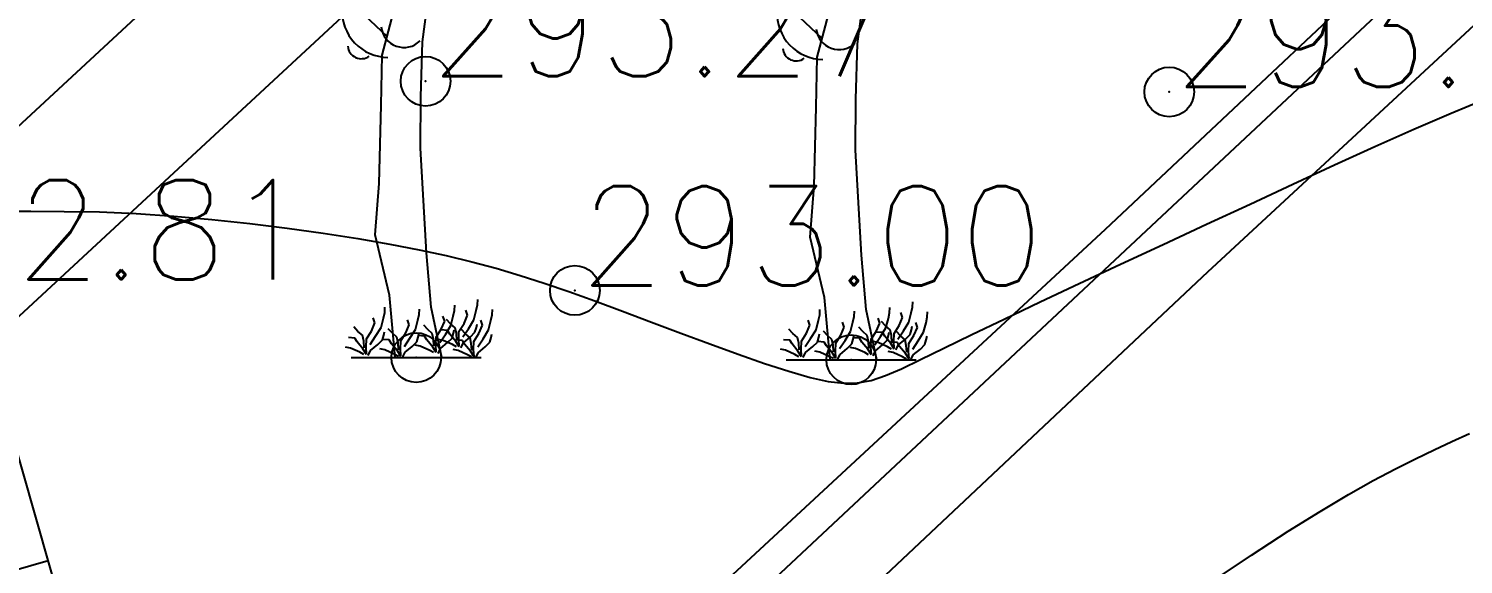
# Model space of a CAD drawing. Header units: millimetres. Extents: x 524954 to 526204, y 9523489 to 9524010.
# Drawn here: x 525963.91 to 525978.35, y 9523741.25 to 9523746.64 of the extents above; entities that cross this region are included whole.
import ezdxf

# ---------------------------------------------------------------- set-up
doc = ezdxf.new("R2010")
doc.units = ezdxf.units.MM
doc.header["$PDMODE"] = 32
doc.header["$PDSIZE"] = 0.5
doc.linetypes.add('ACAD_ISO12W100', pattern=[21, 12, -3, 0, -3, 0, -3])
for name, color, linetype in [('Arbre', 34, 'ACAD_ISO12W100'), ('CN_01_00', 3, 'Continuous'), ('CN_02_00', 4, 'Continuous'), ('Haut_Talus', 30, 'Continuous'), ('PLUME_1', 7, 'Continuous'), ('PLUME_3', 4, 'Continuous'), ('PLUME_5', 6, 'Continuous'), ('PLUME_6', 2, 'Continuous'), ('Talus', 2, 'Continuous'), ('TopoAlt', 3, 'Continuous'), ('TOPOJIS', 7, 'Continuous')]:
    doc.layers.add(name, color=color, linetype=linetype)
doc.styles.add('Simplex 1.0', font='Simplex.shx', dxfattribs={"width": 0.99, "height": 1})

# ---------------------------------------------------------------- blocks, each defined once
blk = doc.blocks.new('TCPOINT M')
at = {"color": 0}
blk.add_point((0, 0), dxfattribs=at)
at = {"layer": 'TopoAlt', "style": 'Simplex 1.0', "width": 0.99}
blk.add_attdef('ALT', (0.15, 0.15), '', height=1, dxfattribs=at)
blk = doc.blocks.new('v088')
at = {"linetype": 'Continuous'}
for p, q in [((-0.294, 3.234), (-0.685, 3.605)), ((-0.344, 3.046), (-0.217, 3.527)), ((0.064, 3.179), (0.118, 3.584)), ((0.045, 2.625), (0.064, 3.179)), ((-0.352, 2.542), (-0.344, 3.046)), ((0.043, 2.109), (0.045, 2.625)), ((-0.373, 1.752), (-0.352, 2.542)), ((0.102, 1.053), (0.043, 2.109)), ((-0.412, 1.235), (-0.373, 1.752)), ((-0.268, 0.628), (-0.412, 1.235)), ((0.151, 0.506), (0.102, 1.053)), ((-0.213, 0), (-0.268, 0.628)), ((0.256, 0), (0.151, 0.506)), ((-0.654, 0), (0.654, 0))]:
    blk.add_line(p, q, dxfattribs=at)
at = {"color": 3, "linetype": 'Continuous'}
for p, q in [((0.615, 0.531), (0.618, 0.584)), ((-0.329, 0.397), (-0.317, 0.454)), ((-0.317, 0.454), (-0.315, 0.507)), ((0.017, 0.377), (0.029, 0.435)), ((0.029, 0.435), (0.031, 0.488)), ((0.373, 0.416), (0.385, 0.474)), ((0.385, 0.474), (0.387, 0.526)), ((0.517, 0.426), (0.5, 0.476)), ((0.579, 0.38), (0.603, 0.474)), ((0.603, 0.474), (0.615, 0.531)), ((0.765, 0.43), (0.767, 0.483)), ((-0.587, 0.264), (-0.627, 0.308)), ((-0.452, 0.267), (-0.416, 0.349)), ((-0.416, 0.349), (-0.433, 0.399)), ((-0.409, 0.214), (-0.353, 0.303)), ((-0.353, 0.303), (-0.329, 0.397)), ((-0.106, 0.248), (-0.07, 0.329)), ((-0.07, 0.329), (-0.087, 0.38)), ((-0.007, 0.284), (0.017, 0.377)), ((0.115, 0.284), (0.075, 0.327)), ((0.25, 0.286), (0.286, 0.368)), ((0.286, 0.368), (0.269, 0.418)), ((0.293, 0.233), (0.349, 0.322)), ((0.346, 0.341), (0.305, 0.385)), ((0.392, 0.301), (0.346, 0.341)), ((0.349, 0.322), (0.373, 0.416)), ((0.404, 0.243), (0.392, 0.301)), ((0.43, 0.264), (0.481, 0.344)), ((0.469, 0.209), (0.524, 0.291)), ((0.481, 0.344), (0.517, 0.426)), ((0.524, 0.291), (0.579, 0.38)), ((0.591, 0.255), (0.606, 0.303)), ((0.606, 0.303), (0.613, 0.337)), ((0.63, 0.243), (0.666, 0.325)), ((0.666, 0.325), (0.649, 0.375)), ((0.728, 0.279), (0.752, 0.373)), ((0.752, 0.373), (0.765, 0.43)), ((-0.618, 0.197), (-0.683, 0.202)), ((-0.596, 0.159), (-0.618, 0.197)), ((-0.536, 0.087), (-0.596, 0.159)), ((-0.541, 0.224), (-0.587, 0.264)), ((-0.529, 0.166), (-0.541, 0.224)), ((-0.524, 0.099), (-0.529, 0.166)), ((-0.505, 0.106), (-0.502, 0.188)), ((-0.502, 0.188), (-0.452, 0.267)), ((-0.464, 0.132), (-0.409, 0.214)), ((-0.387, 0.132), (-0.341, 0.178)), ((-0.341, 0.178), (-0.327, 0.226)), ((-0.272, 0.178), (-0.337, 0.183)), ((-0.327, 0.226), (-0.32, 0.26)), ((-0.24, 0.245), (-0.281, 0.288)), ((-0.25, 0.139), (-0.272, 0.178)), ((-0.195, 0.204), (-0.24, 0.245)), ((-0.183, 0.147), (-0.195, 0.204)), ((-0.178, 0.079), (-0.183, 0.147)), ((-0.159, 0.087), (-0.156, 0.168)), ((-0.156, 0.168), (-0.106, 0.248)), ((-0.118, 0.113), (-0.063, 0.195)), ((-0.063, 0.195), (-0.007, 0.284)), ((-0.041, 0.113), (0.005, 0.159)), ((0.005, 0.159), (0.019, 0.207)), ((0.019, 0.207), (0.026, 0.24)), ((0.084, 0.216), (0.019, 0.221)), ((0.106, 0.178), (0.084, 0.216)), ((0.166, 0.106), (0.106, 0.178)), ((0.161, 0.243), (0.115, 0.284)), ((0.173, 0.185), (0.161, 0.243)), ((0.178, 0.118), (0.173, 0.185)), ((0.197, 0.125), (0.2, 0.207)), ((0.2, 0.207), (0.25, 0.286)), ((0.272, 0.173), (0.221, 0.183)), ((0.238, 0.151), (0.293, 0.233)), ((0.243, 0.091), (0.315, 0.151)), ((0.315, 0.274), (0.25, 0.279)), ((0.365, 0.13), (0.272, 0.173)), ((0.337, 0.236), (0.315, 0.274)), ((0.315, 0.151), (0.361, 0.197)), ((0.397, 0.163), (0.337, 0.236)), ((0.361, 0.197), (0.375, 0.245)), ((0.375, 0.245), (0.382, 0.279)), ((0.433, 0.108), (0.397, 0.163)), ((0.464, 0.173), (0.399, 0.178)), ((0.409, 0.175), (0.404, 0.243)), ((0.428, 0.183), (0.43, 0.264)), ((0.433, 0.113), (0.428, 0.183)), ((0.45, 0.099), (0.474, 0.149)), ((0.495, 0.24), (0.454, 0.284)), ((0.486, 0.135), (0.464, 0.173)), ((0.474, 0.149), (0.546, 0.209)), ((0.541, 0.2), (0.495, 0.24)), ((0.553, 0.142), (0.541, 0.2)), ((0.546, 0.209), (0.591, 0.255)), ((0.577, 0.082), (0.579, 0.163)), ((0.579, 0.163), (0.63, 0.243)), ((0.618, 0.108), (0.673, 0.19)), ((0.673, 0.19), (0.728, 0.279)), ((0.695, 0.108), (0.74, 0.154)), ((0.74, 0.154), (0.755, 0.202)), ((0.755, 0.202), (0.762, 0.236)), ((-0.661, 0.096), (-0.712, 0.106)), ((-0.567, 0.053), (-0.661, 0.096)), ((-0.527, 0.031), (-0.567, 0.053)), ((-0.5, 0.031), (-0.536, 0.087)), ((-0.5, 0.036), (-0.505, 0.106)), ((-0.483, 0.022), (-0.459, 0.072)), ((-0.459, 0.072), (-0.387, 0.132)), ((-0.315, 0.077), (-0.365, 0.087)), ((-0.221, 0.034), (-0.315, 0.077)), ((-0.19, 0.067), (-0.25, 0.139)), ((-0.18, 0.012), (-0.221, 0.034)), ((-0.154, 0.012), (-0.19, 0.067)), ((-0.154, 0.017), (-0.159, 0.087)), ((-0.137, 0.002), (-0.113, 0.053)), ((-0.113, 0.053), (-0.041, 0.113)), ((0.041, 0.115), (-0.01, 0.125)), ((0.135, 0.072), (0.041, 0.115)), ((0.175, 0.05), (0.135, 0.072)), ((0.202, 0.05), (0.166, 0.106)), ((0.202, 0.055), (0.197, 0.125)), ((0.219, 0.041), (0.243, 0.091)), ((0.406, 0.108), (0.365, 0.13)), ((0.421, 0.072), (0.37, 0.082)), ((0.514, 0.029), (0.421, 0.072)), ((0.546, 0.063), (0.486, 0.135)), ((0.555, 0.007), (0.514, 0.029)), ((0.582, 0.007), (0.546, 0.063)), ((0.558, 0.075), (0.553, 0.142)), ((0.582, 0.012), (0.577, 0.082)), ((0.599, -0.002), (0.623, 0.048)), ((0.623, 0.048), (0.695, 0.108))]:
    blk.add_line(p, q, dxfattribs=at)
for centre, major_axis, start_param, end_param in [((-0.28, 3.489), (0.33, 0.33), 2.307735, 3.914618), ((-0.123, 3.354), (0.164, 0.164), 2.463212, 4.701636), ((-0.553, 3.145), (0.0964, 0.0964), 2.435534, 4.557933)]:
    blk.add_ellipse(centre, major_axis=major_axis, ratio=1, start_param=start_param, end_param=end_param, dxfattribs=at)

msp = doc.modelspace()

# ---------------------------------------------------------------- linework, layer by layer
at = {"layer": 'CN_01_00', "elevation": 293, "flags": 128}
msp.add_lwpolyline([(525963.621, 9523744.805), (525963.937, 9523744.804), (525964.273, 9523744.803), (525964.627, 9523744.797), (525964.996, 9523744.781), (525965.375, 9523744.756), (525965.758, 9523744.722), (525966.14, 9523744.681), (525966.516, 9523744.634), (525966.879, 9523744.584), (525967.225, 9523744.529), (525967.547, 9523744.473), (525967.843, 9523744.416), (525968.116, 9523744.357), (525968.373, 9523744.296), (525968.618, 9523744.23), (525968.859, 9523744.158), (525969.101, 9523744.081), (525969.349, 9523743.995), (525969.611, 9523743.901), (525969.889, 9523743.798), (525970.18, 9523743.689), (525970.475, 9523743.578), (525970.768, 9523743.469), (525971.052, 9523743.366), (525971.319, 9523743.273), (525971.564, 9523743.193), (525971.779, 9523743.132), (525971.96, 9523743.091), (525972.115, 9523743.072), (525972.255, 9523743.076), (525972.391, 9523743.101), (525972.535, 9523743.149), (525972.697, 9523743.219), (525972.889, 9523743.311), (525973.122, 9523743.426), (525973.403, 9523743.563), (525973.729, 9523743.719), (525974.093, 9523743.891), (525974.485, 9523744.076), (525974.9, 9523744.271), (525975.329, 9523744.471), (525975.766, 9523744.675), (525976.203, 9523744.877), (525976.633, 9523745.077), (525977.053, 9523745.27), (525977.46, 9523745.455), (525977.852, 9523745.629), (525978.226, 9523745.791), (525978.581, 9523745.938)], dxfattribs=at)
at = {"layer": 'CN_02_00', "elevation": 292, "flags": 128}
msp.add_lwpolyline([(525975.803, 9523741.064), (525976.219, 9523741.343), (525976.586, 9523741.582), (525976.909, 9523741.783), (525977.193, 9523741.951), (525977.443, 9523742.093), (525977.667, 9523742.211), (525977.869, 9523742.313), (525978.057, 9523742.403), (525978.235, 9523742.486), (525978.41, 9523742.567)], dxfattribs=at)
at = {"layer": 'Haut_Talus', "flags": 128}
msp.add_lwpolyline([(525967.078, 9523715.393), (525969.418, 9523722.631), (525959.774, 9523756.519), (525939.115, 9523760.131), (525935.884, 9523761.485), (525927.751, 9523762.611)], dxfattribs=at)
at = {"layer": 'PLUME_1'}
msp.add_lwpolyline([(525458.473, 9523640.258), (525480.389, 9523635.341), (525499.593, 9523633.233), (525627.749, 9523622.033), (525657.425, 9523620.69), (525687.455, 9523621.378), (525717.375, 9523623.562), (525747.113, 9523628.239), (525776.244, 9523634.376), (525805.193, 9523643.006), (525833.533, 9523653.096), (525860.731, 9523665.108), (525887.284, 9523679.078), (525913.194, 9523695.007), (525937.497, 9523712.322), (525960.695, 9523731.06), (525982.749, 9523751.721), (526003.235, 9523773.269), (526022.079, 9523796.703), (526039.853, 9523821.062), (526045.291, 9523828.979), (526068.175, 9523865.742)], dxfattribs=at)
at = {"layer": 'PLUME_3'}
for points in [[(526021.58, 9523796.667), (526015.644, 9523788.714), (526009.172, 9523781.222), (526009.172, 9523781.222), (526002.736, 9523773.233), (525996.228, 9523766.24), (525989.258, 9523758.713), (525989.258, 9523758.713), (525982.251, 9523751.684), (525974.745, 9523744.619), (525967.702, 9523738.089), (525967.702, 9523738.089), (525960.16, 9523731.523), (525952.618, 9523724.956)], [(525953.189, 9523723.995), (525960.731, 9523730.562), (525961.23, 9523730.598), (525968.273, 9523737.128), (525975.779, 9523744.193), (525982.822, 9523750.723), (525983.284, 9523751.258), (525989.793, 9523758.251), (525996.8, 9523765.28), (526003.271, 9523772.771), (526003.734, 9523773.306), (526009.743, 9523780.262), (526016.179, 9523788.251), (526022.614, 9523796.241)]]:
    msp.add_lwpolyline(points, dxfattribs=at)
at = {"layer": 'PLUME_5'}
msp.add_lwpolyline([(526016.266, 9523800.791), (526010.293, 9523793.336), (526003.821, 9523785.845), (526003.857, 9523785.347), (525997.386, 9523777.856), (525990.877, 9523770.863), (525984.369, 9523763.871), (525983.87, 9523763.834), (525977.362, 9523756.842), (525970.355, 9523749.813), (525963.312, 9523743.283), (525962.813, 9523743.247), (525955.77, 9523736.717), (525948.228, 9523730.15)], dxfattribs=at)
at = {"layer": 'PLUME_6'}
msp.add_lwpolyline([(526015.196, 9523801.715), (526008.724, 9523794.224), (526002.751, 9523786.77), (526002.751, 9523786.77), (525996.279, 9523779.279), (525989.807, 9523771.788), (525983.299, 9523764.795), (525982.8, 9523764.759), (525976.292, 9523757.767), (525969.285, 9523750.738), (525962.242, 9523744.208), (525961.743, 9523744.171), (525954.7, 9523737.641), (525947.121, 9523731.574)], dxfattribs=at)
at = {"layer": 'Talus'}
msp.add_line((525964.11, 9523741.284), (525960.473, 9523740.249), dxfattribs=at)

# ---------------------------------------------------------------- block references
at = {"layer": 'Arbre'}
for p in [(525967.814, 9523743.331), (525972.191, 9523743.309)]:
    msp.add_blockref('v088', p, dxfattribs=at)
at = {"layer": 'TOPOJIS'}
ref = msp.add_blockref('TCPOINT M', (525962.14, 9523746.71, 293.67), dxfattribs=at)
ref.add_attrib('ALT', '293.67', (525962.19, 9523746.76, 293.67), dxfattribs={"layer": 'TopoAlt', "height": 1, "style": 'Simplex 1.0', "width": 0.99})
ref = msp.add_blockref('TCPOINT M', (525967.908, 9523746.113, 293.27), dxfattribs=at)
ref.add_attrib('ALT', '293.27', (525967.958, 9523746.163, 293.27), dxfattribs={"layer": 'TopoAlt', "height": 1, "style": 'Simplex 1.0', "width": 0.99})
ref = msp.add_blockref('TCPOINT M', (525975.391, 9523746.005, 293.45), dxfattribs=at)
ref.add_attrib('ALT', '293.45', (525975.441, 9523746.055, 293.45), dxfattribs={"layer": 'TopoAlt', "height": 1, "style": 'Simplex 1.0', "width": 0.99})
ref = msp.add_blockref('TCPOINT M', (525962.037, 9523744.068, 292.81), dxfattribs=at)
ref.add_attrib('ALT', '292.81', (525962.087, 9523744.118, 292.81), dxfattribs={"layer": 'TopoAlt', "height": 1, "style": 'Simplex 1.0', "width": 0.99})
ref = msp.add_blockref('TCPOINT M', (525969.41, 9523744.007, 293), dxfattribs=at)
ref.add_attrib('ALT', '293.00', (525969.46, 9523744.057, 293), dxfattribs={"layer": 'TopoAlt', "height": 1, "style": 'Simplex 1.0', "width": 0.99})
for p in [(525967.814, 9523743.331, 292.81), (525972.191, 9523743.309, 293.09)]:
    msp.add_blockref('TCPOINT M', p, dxfattribs=at)

doc.saveas('drawing.dxf')
